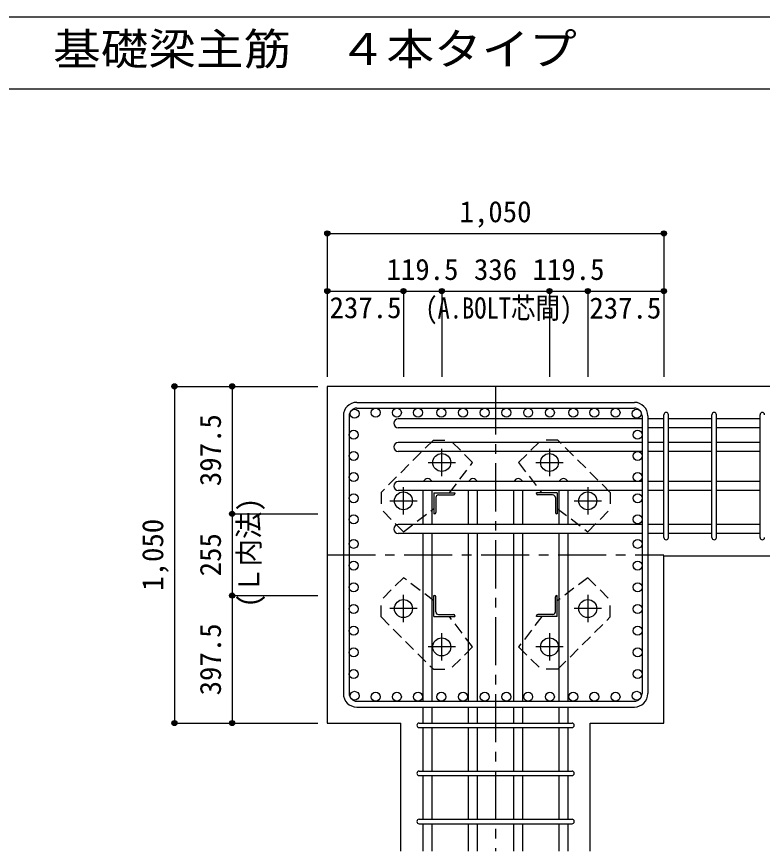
# Model space of a CAD drawing. Units: millimetres at full size, sheet at 1:30. Extents: x -5973 to 5954, y -4195 to 4201.
# Drawn here: x -942 to 1384, y 1598 to 4201 of the extents above; entities that cross this region are included whole.
import ezdxf
from ezdxf.enums import TextEntityAlignment as Align

# ---------------------------------------------------------------- set-up
doc = ezdxf.new("R2010")
doc.units = ezdxf.units.MM
doc.header["$LTSCALE"] = 30
doc.header["$PDMODE"] = 32
doc.header["$PDSIZE"] = 15
doc.linetypes.add('CHAIN1', pattern=[8, 5, -1, 1, -1])
doc.linetypes.add('DASHED1', pattern=[1.8, 1.2, -0.6])
for name, color, linetype in [('0-1', 2, 'Continuous'), ('0-2', 4, 'Continuous'), ('0-3', 3, 'Continuous'), ('0-4', 7, 'Continuous'), ('0-5', 7, 'Continuous'), ('0-6', 7, 'Continuous'), ('0-7', 4, 'Continuous'), ('0-9', 4, 'DASHED1'), ('0-D', 4, 'Continuous'), ('6-7_文字', 7, 'Continuous'), ('F-0_枠', 6, 'Continuous')]:
    doc.layers.add(name, color=color, linetype=linetype)
doc.styles.add('ＭＳ ゴシック', font='')
doc.styles.get('ＭＳ ゴシック').set_extended_font_data('MS Gothic')

msp = doc.modelspace()

# ---------------------------------------------------------------- linework, layer by layer
at = {"layer": '0-1'}
for p, q in [((1477.44, 3048.3), (27.44, 3048.3)), ((27.44, 3048.3), (27.44, 1998.3)), ((1077.44, 2519.87), (1477.44, 2519.87)), ((1077.44, 1998.3), (1077.44, 2519.87)), ((27.44, 1998.3), (256.94, 1998.3)), ((256.94, 1598.3), (256.94, 1998.3)), ((847.94, 1598.3), (847.94, 1998.3)), ((847.94, 1998.3), (1077.44, 1998.3))]:
    msp.add_line(p, q, dxfattribs=at)
at = {"layer": '0-2', "linetype": 'CHAIN1'}
for p, q in [((384.44, 2768.1), (384.44, 2853.6)), ((720.44, 2853.6), (720.44, 2768.1)), ((341.64, 2810.8), (427.14, 2810.8)), ((677.74, 2810.8), (763.24, 2810.8)), ((264.94, 2648.6), (264.94, 2734.1)), ((839.94, 2734.1), (839.94, 2648.6)), ((222.14, 2691.3), (307.64, 2691.3)), ((797.24, 2691.3), (882.74, 2691.3)), ((264.94, 2312.5), (264.94, 2398)), ((839.94, 2398), (839.94, 2312.5)), ((307.64, 2355.3), (222.14, 2355.3)), ((882.74, 2355.3), (797.24, 2355.3)), ((384.44, 2193), (384.44, 2278.5)), ((720.44, 2278.5), (720.44, 2193)), ((427.14, 2235.8), (341.64, 2235.8)), ((763.24, 2235.8), (677.74, 2235.8))]:
    msp.add_line(p, q, dxfattribs=at)
at = {"layer": '0-2'}
for p, q in [((359.93, 2715.8), (424.93, 2715.8)), ((359.93, 2715.8), (359.93, 2650.8)), ((374.43, 2709.8), (420.93, 2709.8)), ((424.93, 2715.8), (424.93, 2713.8)), ((744.93, 2715.8), (679.93, 2715.8)), ((679.93, 2713.8), (679.93, 2715.8)), ((730.43, 2709.8), (683.93, 2709.8)), ((744.93, 2715.8), (744.93, 2650.8)), ((365.93, 2701.3), (365.93, 2654.8)), ((738.93, 2701.3), (738.93, 2654.8)), ((361.93, 2650.8), (359.93, 2650.8)), ((744.93, 2650.8), (742.93, 2650.8)), ((359.94, 2395.8), (361.94, 2395.8)), ((359.94, 2330.8), (359.94, 2395.8)), ((742.94, 2395.8), (744.94, 2395.8)), ((744.94, 2330.8), (744.94, 2395.8)), ((365.94, 2345.3), (365.94, 2391.8)), ((738.94, 2345.3), (738.94, 2391.8)), ((359.94, 2330.8), (424.94, 2330.8)), ((374.44, 2336.8), (420.94, 2336.8)), ((424.94, 2332.8), (424.94, 2330.8)), ((679.94, 2330.8), (679.94, 2332.8)), ((744.94, 2330.8), (679.94, 2330.8)), ((730.44, 2336.8), (683.94, 2336.8))]:
    msp.add_line(p, q, dxfattribs=at)
at = {"layer": '0-2', "color": 3}
for centre in [(384.44, 2810.8), (720.44, 2810.8), (264.94, 2691.3), (839.94, 2691.3), (264.94, 2355.3), (839.94, 2355.3), (384.44, 2235.8), (720.44, 2235.8)]:
    msp.add_circle(centre, 28, dxfattribs=at)
at = {"layer": '0-2'}
for centre, radius, start, end in [((374.43, 2701.3), 8.5, 90, 180), ((420.93, 2713.8), 4, 270, 0), ((683.93, 2713.8), 4, 180, 270), ((730.43, 2701.3), 8.5, 0, 90), ((361.93, 2654.8), 4, 270, 0), ((742.93, 2654.8), 4, 180, 270), ((361.94, 2391.8), 4, 0, 90), ((742.94, 2391.8), 4, 90, 180), ((374.44, 2345.3), 8.5, 180, 270), ((730.44, 2345.3), 8.5, 270, 0), ((420.94, 2332.8), 4, 0, 90), ((683.94, 2332.8), 4, 90, 180)]:
    msp.add_arc(centre, radius, start, end, dxfattribs=at)
at = {"layer": '0-3'}
for centre in [(112.37, 2963.37), (178.37, 2966.3), (244.37, 2966.3), (310.37, 2966.3), (383.18, 2966.3), (450.88, 2966.3), (518.58, 2966.3), (586.29, 2966.3), (653.99, 2966.3), (721.69, 2966.3), (794.51, 2966.3), (860.51, 2966.3), (926.51, 2966.3), (992.51, 2963.37), (109.54, 2897.37), (995.33, 2897.37), (109.44, 2831.37), (995.44, 2831.37), (109.44, 2765.37), (995.44, 2765.37), (109.44, 2699.37), (995.44, 2699.37), (109.44, 2633.37), (995.44, 2633.37), (109.44, 2557.15), (995.44, 2557.15), (109.44, 2489.45), (995.44, 2489.45), (109.44, 2421.74), (995.44, 2421.74), (109.44, 2354.04), (995.44, 2354.04), (109.44, 2286.34), (995.44, 2286.34), (109.44, 2218.63), (995.44, 2218.63), (109.44, 2150.93), (995.44, 2150.93), (112.37, 2083.23), (112.37, 2083.23), (178.37, 2080.3), (244.37, 2080.3), (310.37, 2080.3), (383.18, 2080.3), (450.88, 2080.3), (518.58, 2080.3), (586.29, 2080.3), (653.99, 2080.3), (721.69, 2080.3), (794.51, 2080.3), (860.51, 2080.3), (926.51, 2080.3), (992.51, 2083.23), (992.51, 2083.23)]:
    msp.add_circle(centre, 14, dxfattribs=at)
at = {"layer": '0-4'}
for p, q in [((119.44, 2998.3), (985.44, 2998.3)), ((119.44, 2980.3), (985.44, 2980.3)), ((77.44, 2956.3), (77.44, 2090.3)), ((95.44, 2956.3), (95.44, 2090.3)), ((1009.44, 2956.3), (1009.44, 2090.3)), ((1027.44, 2956.3), (1027.44, 2090.3)), ((119.44, 2066.3), (985.44, 2066.3)), ((119.44, 2048.3), (985.44, 2048.3))]:
    msp.add_line(p, q, dxfattribs=at)
for centre, radius, start, end in [((119.44, 2956.3), 42, 90, 180), ((985.44, 2956.3), 42, 0, 90), ((119.44, 2956.3), 24, 90, 180), ((985.44, 2956.3), 24, 0, 90), ((119.44, 2090.3), 42, 180, 270), ((119.44, 2090.3), 24, 180, 270), ((985.44, 2090.3), 42, 270, 0), ((985.44, 2090.3), 24, 270, 0)]:
    msp.add_arc(centre, radius, start, end, dxfattribs=at)
at = {"layer": '0-5'}
for p, q in [((1009.44, 2947.37), (248.94, 2947.37)), ((1077.44, 2947.37), (1027.44, 2947.37)), ((1227.44, 2947.37), (1091.44, 2947.37)), ((1377.44, 2947.37), (1241.44, 2947.37)), ((1009.44, 2919.37), (248.94, 2919.37)), ((1077.44, 2919.37), (1027.44, 2919.37)), ((1227.44, 2919.37), (1091.44, 2919.37)), ((1377.44, 2919.37), (1241.44, 2919.37)), ((1009.44, 2873.37), (248.94, 2873.37)), ((1077.44, 2873.37), (1027.44, 2873.37)), ((1227.44, 2873.37), (1091.44, 2873.37)), ((1377.44, 2873.37), (1241.44, 2873.37)), ((1009.44, 2845.37), (248.94, 2845.37)), ((1077.44, 2845.37), (1027.44, 2845.37)), ((1227.44, 2845.37), (1091.44, 2845.37)), ((1377.44, 2845.37), (1241.44, 2845.37)), ((1009.44, 2751.37), (248.94, 2751.37)), ((1077.44, 2751.37), (1027.44, 2751.37)), ((1227.44, 2751.37), (1091.44, 2751.37)), ((1377.44, 2751.37), (1241.44, 2751.37)), ((1009.44, 2723.37), (248.94, 2723.37)), ((326.44, 2617.37), (326.44, 2723.37)), ((354.44, 2617.37), (354.44, 2723.37)), ((467.77, 2617.37), (467.77, 2723.37)), ((495.77, 2617.37), (495.77, 2723.37)), ((609.1, 2617.37), (609.1, 2723.37)), ((637.1, 2617.37), (637.1, 2723.37)), ((750.44, 2617.37), (750.44, 2723.37)), ((778.44, 2617.37), (778.44, 2723.37)), ((1077.44, 2723.37), (1027.44, 2723.37)), ((1227.44, 2723.37), (1091.44, 2723.37)), ((1377.44, 2723.37), (1241.44, 2723.37)), ((1009.44, 2617.37), (248.94, 2617.37)), ((1077.44, 2617.37), (1027.44, 2617.37)), ((1227.44, 2617.37), (1091.44, 2617.37)), ((1377.44, 2617.37), (1241.44, 2617.37)), ((1009.44, 2589.37), (248.94, 2589.37)), ((326.44, 2066.3), (326.44, 2589.37)), ((354.44, 2066.3), (354.44, 2589.37)), ((467.77, 2066.3), (467.77, 2589.37)), ((495.77, 2066.3), (495.77, 2589.37)), ((609.1, 2066.3), (609.1, 2589.37)), ((637.1, 2066.3), (637.1, 2589.37)), ((750.44, 2066.3), (750.44, 2589.37)), ((778.44, 2066.3), (778.44, 2589.37)), ((1077.44, 2589.37), (1027.44, 2589.37)), ((1227.44, 2589.37), (1091.44, 2589.37)), ((1377.44, 2589.37), (1241.44, 2589.37)), ((326.44, 1998.3), (326.44, 2048.3)), ((354.44, 1998.3), (354.44, 2048.3)), ((467.77, 1998.3), (467.77, 2048.3)), ((495.77, 1998.3), (495.77, 2048.3)), ((609.1, 1998.3), (609.1, 2048.3)), ((637.1, 1998.3), (637.1, 2048.3)), ((750.44, 1998.3), (750.44, 2048.3)), ((778.44, 1998.3), (778.44, 2048.3)), ((326.44, 1848.3), (326.44, 1984.3)), ((354.44, 1848.3), (354.44, 1984.3)), ((467.77, 1848.3), (467.77, 1984.3)), ((495.77, 1848.3), (495.77, 1984.3)), ((609.1, 1848.3), (609.1, 1984.3)), ((637.1, 1848.3), (637.1, 1984.3)), ((750.44, 1848.3), (750.44, 1984.3)), ((778.44, 1848.3), (778.44, 1984.3)), ((326.44, 1698.3), (326.44, 1834.3)), ((354.44, 1698.3), (354.44, 1834.3)), ((467.77, 1698.3), (467.77, 1834.3)), ((495.77, 1698.3), (495.77, 1834.3)), ((609.1, 1698.3), (609.1, 1834.3)), ((637.1, 1698.3), (637.1, 1834.3)), ((750.44, 1698.3), (750.44, 1834.3)), ((778.44, 1698.3), (778.44, 1834.3)), ((326.44, 1598.3), (326.44, 1684.3)), ((354.44, 1598.3), (354.44, 1684.3)), ((467.77, 1598.3), (467.77, 1684.3)), ((495.77, 1598.3), (495.77, 1684.3)), ((609.1, 1598.3), (609.1, 1684.3)), ((637.1, 1598.3), (637.1, 1684.3)), ((750.44, 1598.3), (750.44, 1684.3)), ((778.44, 1598.3), (778.44, 1684.3))]:
    msp.add_line(p, q, dxfattribs=at)
for centre, start, end in [((248.94, 2933.37), 90, 270), ((248.94, 2859.37), 90, 270), ((340.44, 2746.8), 19.05677, 160.94323), ((481.77, 2746.8), 19.05677, 160.94323), ((623.1, 2746.8), 19.05677, 160.94323), ((764.44, 2746.8), 19.05677, 160.94323), ((248.94, 2737.37), 90, 270), ((248.94, 2603.37), 90, 270)]:
    msp.add_arc(centre, 14, start, end, dxfattribs=at)
at = {"layer": '0-6'}
for p, q in [((1077.44, 2576.87), (1077.44, 2959.87)), ((1091.44, 2576.87), (1091.44, 2959.87)), ((1227.44, 2576.87), (1227.44, 2959.87)), ((1241.44, 2576.87), (1241.44, 2959.87)), ((1377.44, 2576.87), (1377.44, 2959.87)), ((313.94, 1998.3), (790.94, 1998.3)), ((313.94, 1984.3), (790.94, 1984.3)), ((313.94, 1848.3), (790.94, 1848.3)), ((313.94, 1834.3), (790.94, 1834.3)), ((313.94, 1698.3), (790.94, 1698.3)), ((313.94, 1684.3), (790.94, 1684.3))]:
    msp.add_line(p, q, dxfattribs=at)
for centre, start, end in [((1084.44, 2959.87), 0, 180), ((1084.44, 2959.87), 0, 180), ((1084.44, 2959.87), 0, 180), ((1084.44, 2959.87), 0, 180), ((1234.44, 2959.87), 0, 180), ((1384.44, 2959.87), 0, 180), ((1084.44, 2576.87), 180, 0), ((1084.44, 2576.87), 180, 0), ((1084.44, 2576.87), 180, 0), ((1084.44, 2576.87), 180, 0), ((1234.44, 2576.87), 180, 0), ((1384.44, 2576.87), 180, 0), ((313.94, 1991.3), 90, 270), ((313.94, 1991.3), 90, 270), ((313.94, 1991.3), 90, 270), ((313.94, 1991.3), 90, 270), ((790.94, 1991.3), 270, 90), ((790.94, 1991.3), 270, 90), ((790.94, 1991.3), 270, 90), ((790.94, 1991.3), 270, 90), ((313.94, 1841.3), 90, 270), ((790.94, 1841.3), 270, 90), ((313.94, 1691.3), 90, 270), ((790.94, 1691.3), 270, 90)]:
    msp.add_arc(centre, 7, start, end, dxfattribs=at)
at = {"layer": '0-9'}
for p, q in [((358.31, 2880.77), (194.97, 2717.43)), ((358.31, 2880.77), (410.63, 2880.77)), ((480.62, 2810.78), (410.63, 2880.77)), ((624.25, 2810.78), (694.24, 2880.77)), ((746.57, 2880.77), (694.24, 2880.77)), ((909.91, 2717.43), (746.57, 2880.77)), ((408.24, 2715.8), (480.62, 2810.78)), ((624.25, 2810.78), (696.63, 2715.8)), ((194.97, 2717.43), (194.97, 2665.1)), ((909.91, 2717.43), (909.91, 2665.1)), ((264.96, 2595.11), (194.97, 2665.1)), ((264.96, 2595.11), (359.94, 2667.5)), ((744.93, 2667.5), (839.92, 2595.11)), ((839.92, 2595.11), (909.91, 2665.1)), ((264.96, 2451.48), (194.97, 2381.5)), ((359.94, 2379.1), (264.96, 2451.48)), ((839.92, 2451.49), (744.94, 2379.1)), ((839.92, 2451.49), (909.91, 2381.5)), ((194.97, 2329.17), (194.97, 2381.5)), ((909.91, 2329.17), (909.91, 2381.5)), ((194.97, 2329.17), (358.31, 2165.83)), ((480.62, 2235.82), (408.24, 2330.8)), ((696.64, 2330.8), (624.25, 2235.82)), ((746.57, 2165.83), (909.91, 2329.17)), ((480.62, 2235.82), (410.63, 2165.83)), ((624.25, 2235.82), (694.24, 2165.83)), ((358.31, 2165.83), (410.63, 2165.83)), ((746.57, 2165.83), (694.24, 2165.83))]:
    msp.add_line(p, q, dxfattribs=at)
at = {"layer": '0-D'}
for p, q in [((27.44, 3525.34), (27.44, 3345.34)), ((27.44, 3525.34), (1077.44, 3525.34)), ((27.44, 3525.34), (27.44, 3345.34)), ((1077.44, 3525.34), (1077.44, 3345.34)), ((27.44, 3345.34), (27.44, 3078.3)), ((27.44, 3345.34), (264.94, 3345.34)), ((27.44, 3345.34), (27.44, 3078.3)), ((264.94, 3345.34), (264.94, 3078.3)), ((264.94, 3345.34), (384.44, 3345.34)), ((384.44, 3345.34), (384.44, 3078.3)), ((384.44, 3345.34), (720.44, 3345.34)), ((720.44, 3345.34), (720.44, 3078.3)), ((720.44, 3345.34), (839.94, 3345.34)), ((839.94, 3345.34), (839.94, 3078.3)), ((839.94, 3345.34), (1077.44, 3345.34)), ((1077.44, 3345.34), (1077.44, 3078.3)), ((-449.6, 3048.3), (-269.6, 3048.3)), ((-449.6, 3048.3), (-449.6, 1998.3)), ((-449.6, 3048.3), (-269.6, 3048.3)), ((-269.6, 3048.3), (-2.56, 3048.3)), ((-269.6, 3048.3), (-269.6, 2650.8)), ((-269.6, 3048.3), (-2.56, 3048.3)), ((-269.6, 2650.8), (-2.56, 2650.8)), ((-269.6, 2650.8), (-269.6, 2395.8)), ((-269.6, 2395.8), (-2.56, 2395.8)), ((-269.6, 2395.8), (-269.6, 1998.3)), ((-449.6, 1998.3), (-269.6, 1998.3)), ((-269.6, 1998.3), (-2.56, 1998.3))]:
    msp.add_line(p, q, dxfattribs=at)
at = {"layer": '0-D', "linetype": 'CHAIN1'}
for p, q in [((552.44, 3048.3), (552.44, 1598.3)), ((27.44, 2523.3), (1077.44, 2523.3))]:
    msp.add_line(p, q, dxfattribs=at)
at = {"layer": '0-D'}
for centre, radius in [((27.44, 3525.34), 8), ((27.44, 3525.34), 7.2), ((27.44, 3525.34), 6.4), ((27.44, 3525.34), 5.6), ((27.44, 3525.34), 4.8), ((27.44, 3525.34), 4), ((27.44, 3525.34), 3.2), ((27.44, 3525.34), 2.4), ((27.44, 3525.34), 1.6), ((27.44, 3525.34), 0.8), ((1077.44, 3525.34), 8), ((1077.44, 3525.34), 7.2), ((1077.44, 3525.34), 6.4), ((1077.44, 3525.34), 5.6), ((1077.44, 3525.34), 4.8), ((1077.44, 3525.34), 4), ((1077.44, 3525.34), 3.2), ((1077.44, 3525.34), 2.4), ((1077.44, 3525.34), 1.6), ((1077.44, 3525.34), 0.8), ((27.44, 3345.34), 8), ((27.44, 3345.34), 7.2), ((27.44, 3345.34), 6.4), ((27.44, 3345.34), 5.6), ((27.44, 3345.34), 4.8), ((27.44, 3345.34), 4), ((27.44, 3345.34), 3.2), ((27.44, 3345.34), 2.4), ((27.44, 3345.34), 1.6), ((27.44, 3345.34), 0.8), ((264.94, 3345.34), 8), ((264.94, 3345.34), 7.2), ((264.94, 3345.34), 6.4), ((264.94, 3345.34), 5.6), ((264.94, 3345.34), 4.8), ((264.94, 3345.34), 4), ((264.94, 3345.34), 3.2), ((264.94, 3345.34), 2.4), ((264.94, 3345.34), 1.6), ((264.94, 3345.34), 0.8), ((384.44, 3345.34), 8), ((384.44, 3345.34), 7.2), ((384.44, 3345.34), 6.4), ((384.44, 3345.34), 5.6), ((384.44, 3345.34), 4.8), ((384.44, 3345.34), 4), ((384.44, 3345.34), 3.2), ((384.44, 3345.34), 2.4), ((384.44, 3345.34), 1.6), ((384.44, 3345.34), 0.8), ((720.44, 3345.34), 8), ((720.44, 3345.34), 7.2), ((720.44, 3345.34), 6.4), ((720.44, 3345.34), 5.6), ((720.44, 3345.34), 4.8), ((720.44, 3345.34), 4), ((720.44, 3345.34), 3.2), ((720.44, 3345.34), 2.4), ((720.44, 3345.34), 1.6), ((720.44, 3345.34), 0.8), ((839.94, 3345.34), 8), ((839.94, 3345.34), 7.2), ((839.94, 3345.34), 6.4), ((839.94, 3345.34), 5.6), ((839.94, 3345.34), 4.8), ((839.94, 3345.34), 4), ((839.94, 3345.34), 3.2), ((839.94, 3345.34), 2.4), ((839.94, 3345.34), 1.6), ((839.94, 3345.34), 0.8), ((1077.44, 3345.34), 8), ((1077.44, 3345.34), 7.2), ((1077.44, 3345.34), 6.4), ((1077.44, 3345.34), 5.6), ((1077.44, 3345.34), 4.8), ((1077.44, 3345.34), 4), ((1077.44, 3345.34), 3.2), ((1077.44, 3345.34), 2.4), ((1077.44, 3345.34), 1.6), ((1077.44, 3345.34), 0.8), ((-449.6, 3048.3), 8), ((-449.6, 3048.3), 7.2), ((-449.6, 3048.3), 6.4), ((-449.6, 3048.3), 5.6), ((-449.6, 3048.3), 4.8), ((-449.6, 3048.3), 4), ((-449.6, 3048.3), 3.2), ((-449.6, 3048.3), 2.4), ((-449.6, 3048.3), 1.6), ((-449.6, 3048.3), 0.8), ((-269.6, 3048.3), 8), ((-269.6, 3048.3), 7.2), ((-269.6, 3048.3), 6.4), ((-269.6, 3048.3), 5.6), ((-269.6, 3048.3), 4.8), ((-269.6, 3048.3), 4), ((-269.6, 3048.3), 3.2), ((-269.6, 3048.3), 2.4), ((-269.6, 3048.3), 1.6), ((-269.6, 3048.3), 0.8), ((-269.6, 2650.8), 8), ((-269.6, 2650.8), 7.2), ((-269.6, 2650.8), 6.4), ((-269.6, 2650.8), 5.6), ((-269.6, 2650.8), 4.8), ((-269.6, 2650.8), 4), ((-269.6, 2650.8), 3.2), ((-269.6, 2650.8), 2.4), ((-269.6, 2650.8), 1.6), ((-269.6, 2650.8), 0.8), ((-269.6, 2395.8), 8), ((-269.6, 2395.8), 7.2), ((-269.6, 2395.8), 6.4), ((-269.6, 2395.8), 5.6), ((-269.6, 2395.8), 4.8), ((-269.6, 2395.8), 4), ((-269.6, 2395.8), 3.2), ((-269.6, 2395.8), 2.4), ((-269.6, 2395.8), 1.6), ((-269.6, 2395.8), 0.8), ((-449.6, 1998.3), 8), ((-449.6, 1998.3), 7.2), ((-449.6, 1998.3), 6.4), ((-269.6, 1998.3), 8), ((-269.6, 1998.3), 7.2), ((-269.6, 1998.3), 6.4), ((-449.6, 1998.3), 5.6), ((-449.6, 1998.3), 4.8), ((-449.6, 1998.3), 4), ((-449.6, 1998.3), 3.2), ((-449.6, 1998.3), 2.4), ((-449.6, 1998.3), 1.6), ((-449.6, 1998.3), 0.8), ((-269.6, 1998.3), 5.6), ((-269.6, 1998.3), 4.8), ((-269.6, 1998.3), 4), ((-269.6, 1998.3), 3.2), ((-269.6, 1998.3), 2.4), ((-269.6, 1998.3), 1.6), ((-269.6, 1998.3), 0.8)]:
    msp.add_circle(centre, radius, dxfattribs=at)
at = {"layer": '0-D', "color": 7}
for p in [(27.44, 3525.34), (1077.44, 3525.34), (27.44, 3345.34), (264.94, 3345.34), (384.44, 3345.34), (720.44, 3345.34), (839.94, 3345.34), (1077.44, 3345.34), (-449.6, 3048.3), (-269.6, 3048.3), (-269.6, 2650.8), (-269.6, 2395.8), (-449.6, 1998.3), (-269.6, 1998.3)]:
    msp.add_point(p, dxfattribs=at)
at = {"layer": 'F-0_枠'}
msp.add_line((-5972.88, 4201.15), (5954.1, 4201.15), dxfattribs=at)
at = {"layer": 'F-0_枠', "color": 2}
msp.add_line((-5972.88, 3976.15), (3723.6, 3976.15), dxfattribs=at)

# ---------------------------------------------------------------- texts
at = {"layer": '0-7', "style": 'ＭＳ ゴシック', "width": 0.85}
msp.add_text('(A.BOLT芯間)', height=65.98, dxfattribs=at).set_placement((333.23, 3239.92), align=Align.BOTTOM_LEFT)
at = {"layer": '0-7', "style": 'ＭＳ ゴシック', "width": 0.95}
msp.add_text('(Ｌ内法)', height=65.98, rotation=90, dxfattribs=at).set_placement((-164.55, 2358.7), align=Align.BOTTOM_LEFT)
at = {"layer": '0-D', "style": 'ＭＳ ゴシック'}
for s, p in [('1,050', (439.94, 3540.34)), ('119.5', (212.19, 3360.34)), ('336', (484.94, 3360.34)), ('119.5', (667.69, 3360.34)), ('237.5', (34.46, 3241.12)), ('237.5', (844.97, 3239.92))]:
    msp.add_text(s, height=65.98, dxfattribs=at).set_placement(p, align=Align.BOTTOM_LEFT)
for s, p in [('397.5', (-284.6, 2737.05)), ('1,050', (-464.6, 2410.8)), ('255', (-284.6, 2455.8)), ('397.5', (-284.6, 2084.55))]:
    msp.add_text(s, height=65.98, rotation=90, dxfattribs=at).set_placement(p, align=Align.BOTTOM_LEFT)
at = {"layer": '6-7_文字', "color": 2, "style": 'ＭＳ ゴシック', "width": 1.1}
msp.add_text('\u3000\u3000基礎梁主筋\u3000４本タイプ', height=98.97, dxfattribs=at).set_placement((-1124.64, 4021.15), align=Align.BOTTOM_LEFT)

doc.saveas('drawing.dxf')
